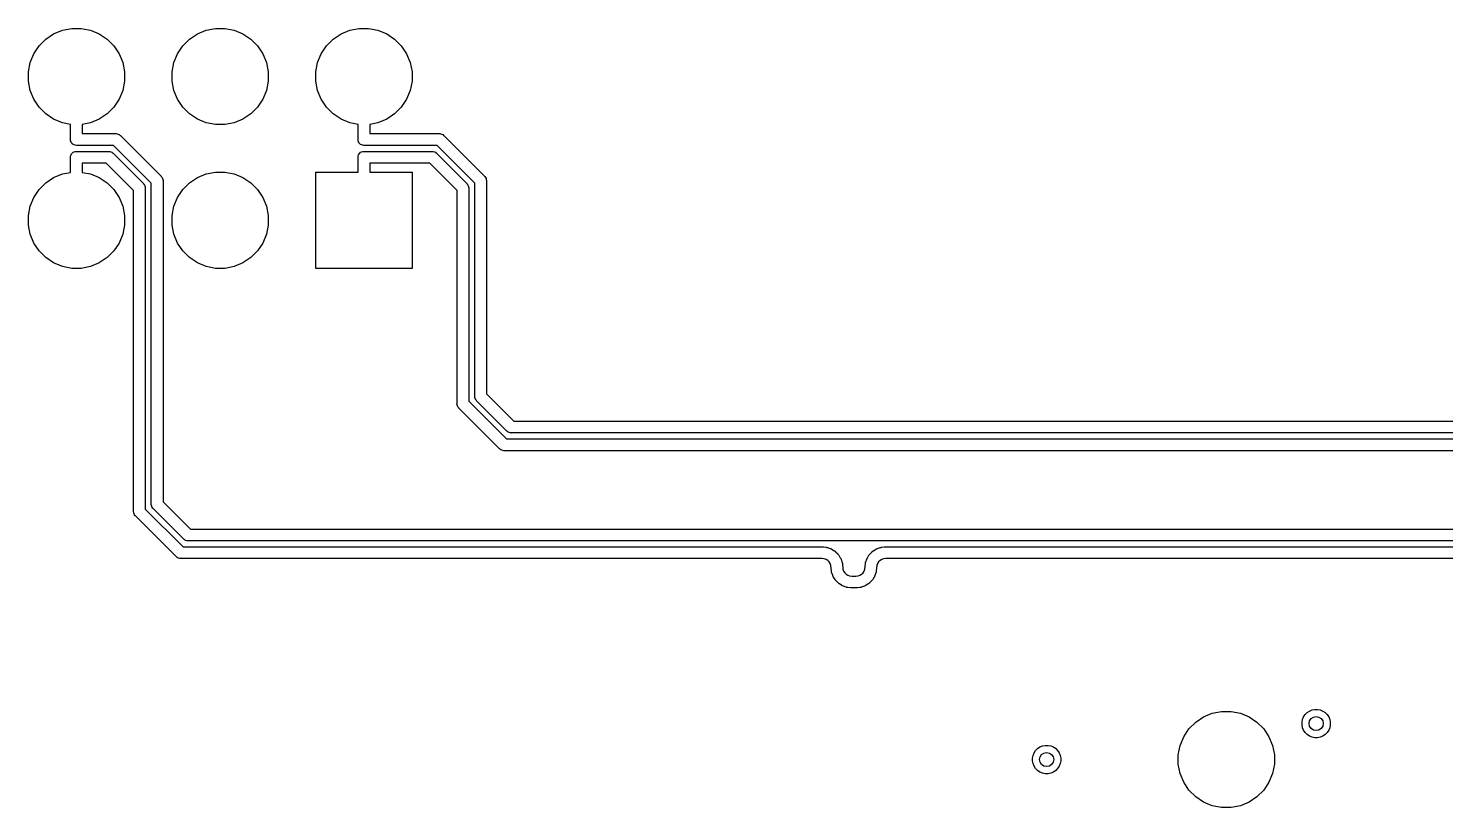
# Model space of a CAD drawing. Extents: x 4.56 to 9.01, y -5.14 to -1.86.
# Drawn here: x 5.867 to 6.853, y -2.433 to -1.892 of the extents above; entities that cross this region are included whole.
import ezdxf

# ---------------------------------------------------------------- set-up
doc = ezdxf.new("R2010")
doc.units = 0
doc.header["$MEASUREMENT"] = 0
doc.layers.add('BLACK', color=7, linetype='CONTINUOUS')

msp = doc.modelspace()

# ---------------------------------------------------------------- linework, layer by layer
at = {"layer": 'BLACK', "linetype": 'CONTINUOUS'}
for p, q in [((5.88415, -1.89534), (5.89024, -1.89282)), ((5.89024, -1.89282), (5.8967, -1.89154)), ((5.8967, -1.89154), (5.9033, -1.89154)), ((5.9033, -1.89154), (5.90976, -1.89282)), ((5.90976, -1.89282), (5.91585, -1.89534)), ((5.98415, -1.89534), (5.99024, -1.89282)), ((5.99024, -1.89282), (5.9967, -1.89154)), ((5.9967, -1.89154), (6.0033, -1.89154)), ((6.0033, -1.89154), (6.00976, -1.89282)), ((6.00976, -1.89282), (6.01585, -1.89534)), ((6.08415, -1.89534), (6.09024, -1.89282)), ((6.09024, -1.89282), (6.0967, -1.89154)), ((6.0967, -1.89154), (6.1033, -1.89154)), ((6.1033, -1.89154), (6.10976, -1.89282)), ((6.10976, -1.89282), (6.11585, -1.89534)), ((5.87401, -1.90367), (5.87867, -1.89901)), ((5.87867, -1.89901), (5.88415, -1.89534)), ((5.91585, -1.89534), (5.92133, -1.89901)), ((5.92133, -1.89901), (5.92599, -1.90367)), ((5.97401, -1.90367), (5.97867, -1.89901)), ((5.97867, -1.89901), (5.98415, -1.89534)), ((6.01585, -1.89534), (6.02133, -1.89901)), ((6.02133, -1.89901), (6.02599, -1.90367)), ((6.07401, -1.90367), (6.07867, -1.89901)), ((6.07867, -1.89901), (6.08415, -1.89534)), ((6.11585, -1.89534), (6.12133, -1.89901)), ((6.12133, -1.89901), (6.12599, -1.90367)), ((5.86782, -1.91524), (5.87034, -1.90915)), ((5.87034, -1.90915), (5.87401, -1.90367)), ((5.92599, -1.90367), (5.92966, -1.90915)), ((5.92966, -1.90915), (5.93218, -1.91524)), ((5.96782, -1.91524), (5.97034, -1.90915)), ((5.97034, -1.90915), (5.97401, -1.90367)), ((6.02599, -1.90367), (6.02966, -1.90915)), ((6.02966, -1.90915), (6.03218, -1.91524)), ((6.06782, -1.91524), (6.07034, -1.90915)), ((6.07034, -1.90915), (6.07401, -1.90367)), ((6.12599, -1.90367), (6.12966, -1.90915)), ((6.12966, -1.90915), (6.13218, -1.91524)), ((5.86654, -1.9217), (5.86782, -1.91524)), ((5.86654, -1.9283), (5.86654, -1.9217)), ((5.93218, -1.91524), (5.93346, -1.9217)), ((5.93346, -1.9217), (5.93346, -1.9283)), ((5.96654, -1.9217), (5.96782, -1.91524)), ((5.96654, -1.9283), (5.96654, -1.9217)), ((6.03218, -1.91524), (6.03346, -1.9217)), ((6.03346, -1.9217), (6.03346, -1.9283)), ((6.06654, -1.9217), (6.06782, -1.91524)), ((6.06654, -1.9283), (6.06654, -1.9217)), ((6.13218, -1.91524), (6.13346, -1.9217)), ((6.13346, -1.9217), (6.13346, -1.9283)), ((5.86782, -1.93476), (5.86654, -1.9283)), ((5.93346, -1.9283), (5.93218, -1.93476)), ((5.96782, -1.93476), (5.96654, -1.9283)), ((6.03346, -1.9283), (6.03218, -1.93476)), ((6.06782, -1.93476), (6.06654, -1.9283)), ((6.13346, -1.9283), (6.13218, -1.93476)), ((5.87034, -1.94085), (5.86782, -1.93476)), ((5.87401, -1.94633), (5.87034, -1.94085)), ((5.92966, -1.94085), (5.92599, -1.94633)), ((5.93218, -1.93476), (5.92966, -1.94085)), ((5.97034, -1.94085), (5.96782, -1.93476)), ((5.97401, -1.94633), (5.97034, -1.94085)), ((6.02966, -1.94085), (6.02599, -1.94633)), ((6.03218, -1.93476), (6.02966, -1.94085)), ((6.07034, -1.94085), (6.06782, -1.93476)), ((6.07401, -1.94633), (6.07034, -1.94085)), ((6.12966, -1.94085), (6.12599, -1.94633)), ((6.13218, -1.93476), (6.12966, -1.94085)), ((5.87867, -1.95099), (5.87401, -1.94633)), ((5.88415, -1.95466), (5.87867, -1.95099)), ((5.92133, -1.95099), (5.91585, -1.95466)), ((5.92599, -1.94633), (5.92133, -1.95099)), ((5.97867, -1.95099), (5.97401, -1.94633)), ((5.98415, -1.95466), (5.97867, -1.95099)), ((6.02133, -1.95099), (6.01585, -1.95466)), ((6.02599, -1.94633), (6.02133, -1.95099)), ((6.07867, -1.95099), (6.07401, -1.94633)), ((6.08415, -1.95466), (6.07867, -1.95099)), ((6.12133, -1.95099), (6.11585, -1.95466)), ((6.12599, -1.94633), (6.12133, -1.95099)), ((5.89024, -1.95718), (5.88415, -1.95466)), ((5.89593, -1.95831), (5.89024, -1.95718)), ((5.89593, -1.96864), (5.89593, -1.95831)), ((5.90976, -1.95718), (5.90407, -1.95831)), ((5.90407, -1.95831), (5.90407, -1.96477)), ((5.91585, -1.95466), (5.90976, -1.95718)), ((5.99024, -1.95718), (5.98415, -1.95466)), ((5.9967, -1.95846), (5.99024, -1.95718)), ((6.0033, -1.95846), (5.9967, -1.95846)), ((6.00976, -1.95718), (6.0033, -1.95846)), ((6.01585, -1.95466), (6.00976, -1.95718)), ((6.09024, -1.95718), (6.08415, -1.95466)), ((6.09593, -1.95831), (6.09024, -1.95718)), ((6.09593, -1.96864), (6.09593, -1.95831)), ((6.10976, -1.95718), (6.10407, -1.95831)), ((6.10407, -1.95831), (6.10407, -1.96477)), ((6.11585, -1.95466), (6.10976, -1.95718)), ((5.89591, -1.96884), (5.89593, -1.96864)), ((5.89598, -1.96964), (5.89591, -1.96884)), ((5.89622, -1.97041), (5.89598, -1.96964)), ((5.8966, -1.97112), (5.89622, -1.97041)), ((5.89703, -1.97165), (5.8966, -1.97112)), ((5.8971, -1.97174), (5.89703, -1.97165)), ((5.89773, -1.97225), (5.8971, -1.97174)), ((5.90407, -1.96477), (5.92735, -1.96477)), ((5.92735, -1.96477), (5.92755, -1.96475)), ((5.92755, -1.96475), (5.92775, -1.96477)), ((5.92775, -1.96477), (5.92775, -1.96477)), ((5.92775, -1.96477), (5.92835, -1.96483)), ((5.92835, -1.96483), (5.92912, -1.96506)), ((5.92912, -1.96506), (5.92982, -1.96544)), ((5.92982, -1.96544), (5.93045, -1.96595)), ((5.93045, -1.96595), (5.93057, -1.9661)), ((5.93057, -1.9661), (5.9589, -1.99443)), ((6.09591, -1.96884), (6.09593, -1.96864)), ((6.09598, -1.96964), (6.09591, -1.96884)), ((6.09622, -1.97041), (6.09598, -1.96964)), ((6.0966, -1.97112), (6.09622, -1.97041)), ((6.09703, -1.97165), (6.0966, -1.97112)), ((6.0971, -1.97174), (6.09703, -1.97165)), ((6.09773, -1.97225), (6.0971, -1.97174)), ((6.10407, -1.96477), (6.15235, -1.96477)), ((6.15235, -1.96477), (6.15255, -1.96475)), ((6.15255, -1.96475), (6.15275, -1.96477)), ((6.15275, -1.96477), (6.15275, -1.96477)), ((6.15275, -1.96477), (6.15335, -1.96483)), ((6.15335, -1.96483), (6.15412, -1.96506)), ((6.15412, -1.96506), (6.15482, -1.96544)), ((6.15482, -1.96544), (6.15545, -1.96595)), ((6.15545, -1.96595), (6.15557, -1.9661)), ((6.15557, -1.9661), (6.1839, -1.99443)), ((5.89591, -1.98116), (5.89598, -1.98036)), ((5.89593, -1.98136), (5.89591, -1.98116)), ((5.89593, -1.99169), (5.89593, -1.98136)), ((5.89598, -1.98036), (5.89622, -1.97959)), ((5.89622, -1.97959), (5.8966, -1.97888)), ((5.8966, -1.97888), (5.8971, -1.97826)), ((5.8971, -1.97826), (5.89773, -1.97775)), ((5.89843, -1.97263), (5.89773, -1.97225)), ((5.89773, -1.97775), (5.89843, -1.97737)), ((5.8992, -1.97286), (5.89843, -1.97263)), ((5.89843, -1.97737), (5.8992, -1.97714)), ((5.9, -1.97294), (5.8992, -1.97286)), ((5.8992, -1.97714), (5.8998, -1.97708)), ((5.8998, -1.97708), (5.9, -1.97706)), ((5.9002, -1.97292), (5.9, -1.97294)), ((5.9, -1.97706), (5.9002, -1.97708)), ((5.92586, -1.97292), (5.9002, -1.97292)), ((5.9002, -1.97708), (5.92225, -1.97708)), ((5.92225, -1.97708), (5.92245, -1.97706)), ((5.92245, -1.97706), (5.92265, -1.97708)), ((5.92265, -1.97708), (5.92265, -1.97708)), ((5.92265, -1.97708), (5.92325, -1.97714)), ((5.92325, -1.97714), (5.92402, -1.97737)), ((5.92402, -1.97737), (5.92472, -1.97775)), ((5.92472, -1.97775), (5.92534, -1.97826)), ((5.92534, -1.97826), (5.92547, -1.97842)), ((5.92547, -1.97842), (5.94658, -1.99953)), ((5.95208, -1.99914), (5.92586, -1.97292)), ((6.09591, -1.98116), (6.09598, -1.98036)), ((6.09593, -1.98136), (6.09591, -1.98116)), ((6.09593, -1.99154), (6.09593, -1.98136)), ((6.09598, -1.98036), (6.09622, -1.97959)), ((6.09622, -1.97959), (6.0966, -1.97888)), ((6.0966, -1.97888), (6.0971, -1.97826)), ((6.0971, -1.97826), (6.09773, -1.97775)), ((6.09843, -1.97263), (6.09773, -1.97225)), ((6.09773, -1.97775), (6.09843, -1.97737)), ((6.0992, -1.97286), (6.09843, -1.97263)), ((6.09843, -1.97737), (6.0992, -1.97714)), ((6.1, -1.97294), (6.0992, -1.97286)), ((6.0992, -1.97714), (6.0998, -1.97708)), ((6.0998, -1.97708), (6.1, -1.97706)), ((6.1002, -1.97292), (6.1, -1.97294)), ((6.1, -1.97706), (6.1002, -1.97708)), ((6.15086, -1.97292), (6.1002, -1.97292)), ((6.1002, -1.97708), (6.14725, -1.97708)), ((6.14725, -1.97708), (6.14745, -1.97706)), ((6.14745, -1.97706), (6.14765, -1.97708)), ((6.14765, -1.97708), (6.14765, -1.97708)), ((6.14765, -1.97708), (6.14825, -1.97714)), ((6.14825, -1.97714), (6.14902, -1.97737)), ((6.14902, -1.97737), (6.14972, -1.97775)), ((6.14972, -1.97775), (6.15034, -1.97826)), ((6.15034, -1.97826), (6.15047, -1.97842)), ((6.15047, -1.97842), (6.17158, -1.99953)), ((6.17708, -1.99914), (6.15086, -1.97292)), ((5.89024, -1.99282), (5.89593, -1.99169)), ((5.92076, -1.98523), (5.90407, -1.98523)), ((5.90407, -1.98523), (5.90407, -1.99169)), ((5.90407, -1.99169), (5.90976, -1.99282)), ((5.93977, -2.00424), (5.92076, -1.98523)), ((5.99024, -1.99282), (5.9967, -1.99154)), ((5.9967, -1.99154), (6.0033, -1.99154)), ((6.0033, -1.99154), (6.00976, -1.99282)), ((6.06654, -2.05846), (6.06654, -1.99154)), ((6.06654, -1.99154), (6.09593, -1.99154)), ((6.14576, -1.98523), (6.10407, -1.98523)), ((6.10407, -1.98523), (6.10407, -1.99154)), ((6.10407, -1.99154), (6.13346, -1.99154)), ((6.13346, -1.99154), (6.13346, -2.05846)), ((6.16477, -2.00424), (6.14576, -1.98523)), ((5.87401, -2.00367), (5.87867, -1.99901)), ((5.87867, -1.99901), (5.88415, -1.99534)), ((5.88415, -1.99534), (5.89024, -1.99282)), ((5.90976, -1.99282), (5.91585, -1.99534)), ((5.91585, -1.99534), (5.92133, -1.99901)), ((5.92133, -1.99901), (5.92599, -2.00367)), ((5.94658, -1.99953), (5.94674, -1.99966)), ((5.94674, -1.99966), (5.94687, -1.99981)), ((5.94687, -1.99981), (5.94687, -1.99981)), ((5.94687, -1.99981), (5.94725, -2.00028)), ((5.94725, -2.00028), (5.94738, -2.00052)), ((5.94738, -2.00052), (5.94763, -2.00098)), ((5.94763, -2.00098), (5.94786, -2.00175)), ((5.95208, -2.22225), (5.95208, -1.99914)), ((5.9589, -1.99443), (5.95905, -1.99455)), ((5.95905, -1.99455), (5.95956, -1.99518)), ((5.95956, -1.99518), (5.95994, -1.99588)), ((5.95994, -1.99588), (5.96017, -1.99665)), ((5.96017, -1.99665), (5.96023, -1.99725)), ((5.96023, -1.99725), (5.96023, -1.99725)), ((5.96023, -1.99725), (5.96025, -1.99745)), ((5.96025, -1.99745), (5.96023, -1.99765)), ((5.96023, -1.99765), (5.96023, -2.22076)), ((5.97401, -2.00367), (5.97867, -1.99901)), ((5.97867, -1.99901), (5.98415, -1.99534)), ((5.98415, -1.99534), (5.99024, -1.99282)), ((6.00976, -1.99282), (6.01585, -1.99534)), ((6.01585, -1.99534), (6.02133, -1.99901)), ((6.02133, -1.99901), (6.02599, -2.00367)), ((6.17158, -1.99953), (6.17174, -1.99966)), ((6.17174, -1.99966), (6.17187, -1.99981)), ((6.17187, -1.99981), (6.17187, -1.99981)), ((6.17187, -1.99981), (6.17225, -2.00028)), ((6.17225, -2.00028), (6.17238, -2.00052)), ((6.17238, -2.00052), (6.17263, -2.00098)), ((6.17263, -2.00098), (6.17286, -2.00175)), ((6.17708, -2.14725), (6.17708, -1.99914)), ((6.1839, -1.99443), (6.18405, -1.99455)), ((6.18405, -1.99455), (6.18456, -1.99518)), ((6.18456, -1.99518), (6.18494, -1.99588)), ((6.18494, -1.99588), (6.18517, -1.99665)), ((6.18517, -1.99665), (6.18523, -1.99725)), ((6.18523, -1.99725), (6.18523, -1.99725)), ((6.18523, -1.99725), (6.18525, -1.99745)), ((6.18525, -1.99745), (6.18523, -1.99765)), ((6.18523, -1.99765), (6.18523, -2.14576)), ((5.86782, -2.01524), (5.87034, -2.00915)), ((5.87034, -2.00915), (5.87401, -2.00367)), ((5.92599, -2.00367), (5.92966, -2.00915)), ((5.92966, -2.00915), (5.93218, -2.01524)), ((5.93977, -2.22735), (5.93977, -2.00424)), ((5.94786, -2.00175), (5.94792, -2.00235)), ((5.94792, -2.00235), (5.94792, -2.00235)), ((5.94792, -2.00235), (5.94794, -2.00255)), ((5.94794, -2.00255), (5.94792, -2.00275)), ((5.94792, -2.00275), (5.94792, -2.22586)), ((5.96782, -2.01524), (5.97034, -2.00915)), ((5.97034, -2.00915), (5.97401, -2.00367)), ((6.02599, -2.00367), (6.02966, -2.00915)), ((6.02966, -2.00915), (6.03218, -2.01524)), ((6.16477, -2.15235), (6.16477, -2.00424)), ((6.17286, -2.00175), (6.17292, -2.00235)), ((6.17292, -2.00235), (6.17292, -2.00235)), ((6.17292, -2.00235), (6.17294, -2.00255)), ((6.17294, -2.00255), (6.17292, -2.00275)), ((6.17292, -2.00275), (6.17292, -2.15086)), ((5.86654, -2.0217), (5.86782, -2.01524)), ((5.93218, -2.01524), (5.93346, -2.0217)), ((5.96654, -2.0217), (5.96782, -2.01524)), ((6.03218, -2.01524), (6.03346, -2.0217)), ((5.86654, -2.0283), (5.86654, -2.0217)), ((5.86782, -2.03476), (5.86654, -2.0283)), ((5.93346, -2.0283), (5.93218, -2.03476)), ((5.93346, -2.0217), (5.93346, -2.0283)), ((5.96654, -2.0283), (5.96654, -2.0217)), ((5.96782, -2.03476), (5.96654, -2.0283)), ((6.03346, -2.0283), (6.03218, -2.03476)), ((6.03346, -2.0217), (6.03346, -2.0283)), ((5.87034, -2.04085), (5.86782, -2.03476)), ((5.87401, -2.04633), (5.87034, -2.04085)), ((5.92966, -2.04085), (5.92599, -2.04633)), ((5.93218, -2.03476), (5.92966, -2.04085)), ((5.97034, -2.04085), (5.96782, -2.03476)), ((5.97401, -2.04633), (5.97034, -2.04085)), ((6.02966, -2.04085), (6.02599, -2.04633)), ((6.03218, -2.03476), (6.02966, -2.04085)), ((5.87867, -2.05099), (5.87401, -2.04633)), ((5.92599, -2.04633), (5.92133, -2.05099)), ((5.97867, -2.05099), (5.97401, -2.04633)), ((6.02599, -2.04633), (6.02133, -2.05099)), ((5.88415, -2.05466), (5.87867, -2.05099)), ((5.89024, -2.05718), (5.88415, -2.05466)), ((5.8967, -2.05846), (5.89024, -2.05718)), ((5.9033, -2.05846), (5.8967, -2.05846)), ((5.90976, -2.05718), (5.9033, -2.05846)), ((5.91585, -2.05466), (5.90976, -2.05718)), ((5.92133, -2.05099), (5.91585, -2.05466)), ((5.98415, -2.05466), (5.97867, -2.05099)), ((5.99024, -2.05718), (5.98415, -2.05466)), ((5.9967, -2.05846), (5.99024, -2.05718)), ((6.0033, -2.05846), (5.9967, -2.05846)), ((6.00976, -2.05718), (6.0033, -2.05846)), ((6.01585, -2.05466), (6.00976, -2.05718)), ((6.02133, -2.05099), (6.01585, -2.05466)), ((6.13346, -2.05846), (6.06654, -2.05846)), ((6.17706, -2.14745), (6.17708, -2.14725)), ((6.17714, -2.14825), (6.17706, -2.14745)), ((6.17737, -2.14902), (6.17714, -2.14825)), ((6.17775, -2.14972), (6.17737, -2.14902)), ((6.18523, -2.14576), (6.20424, -2.16477)), ((6.16475, -2.15255), (6.16477, -2.15235)), ((6.16483, -2.15335), (6.16475, -2.15255)), ((6.16506, -2.15412), (6.16483, -2.15335)), ((6.16544, -2.15482), (6.16506, -2.15412)), ((6.16506, -2.15412), (6.16506, -2.15412)), ((6.16595, -2.15545), (6.16544, -2.15482)), ((6.1661, -2.15557), (6.16595, -2.15545)), ((6.19443, -2.1839), (6.1661, -2.15557)), ((6.17292, -2.15086), (6.19914, -2.17708)), ((6.17813, -2.15019), (6.17775, -2.14972)), ((6.17826, -2.15034), (6.17813, -2.15019)), ((6.17842, -2.15047), (6.17826, -2.15034)), ((6.19953, -2.17158), (6.17842, -2.15047)), ((6.20424, -2.16477), (7.35235, -2.16477)), ((6.19914, -2.17708), (7.05578, -2.17708)), ((6.19966, -2.17174), (6.19953, -2.17158)), ((6.19981, -2.17187), (6.19966, -2.17174)), ((6.20028, -2.17225), (6.19981, -2.17187)), ((6.19981, -2.17187), (6.19981, -2.17187)), ((6.2006, -2.17242), (6.20028, -2.17225)), ((6.20098, -2.17263), (6.2006, -2.17242)), ((6.20175, -2.17286), (6.20098, -2.17263)), ((6.20235, -2.17292), (6.20175, -2.17286)), ((6.20255, -2.17294), (6.20235, -2.17292)), ((6.20235, -2.17292), (6.20235, -2.17292)), ((6.20275, -2.17292), (6.20255, -2.17294)), ((7.35086, -2.17292), (6.20275, -2.17292)), ((6.19455, -2.18405), (6.19443, -2.1839)), ((6.19518, -2.18456), (6.19455, -2.18405)), ((6.19588, -2.18494), (6.19518, -2.18456)), ((6.19665, -2.18517), (6.19588, -2.18494)), ((6.19725, -2.18523), (6.19665, -2.18517)), ((6.19745, -2.18525), (6.19725, -2.18523)), ((6.19725, -2.18523), (6.19725, -2.18523)), ((6.19765, -2.18523), (6.19745, -2.18525)), ((7.05593, -2.18523), (6.19765, -2.18523)), ((5.93975, -2.22755), (5.93977, -2.22735)), ((5.93983, -2.22835), (5.93975, -2.22755)), ((5.94006, -2.22912), (5.93983, -2.22835)), ((5.94792, -2.22586), (5.97414, -2.25208)), ((5.95206, -2.22245), (5.95208, -2.22225)), ((5.95208, -2.22265), (5.95206, -2.22245)), ((5.95214, -2.22325), (5.95208, -2.22265)), ((5.95208, -2.22265), (5.95208, -2.22265)), ((5.95237, -2.22402), (5.95214, -2.22325)), ((5.95275, -2.22472), (5.95237, -2.22402)), ((5.95326, -2.22534), (5.95275, -2.22472)), ((5.95342, -2.22547), (5.95326, -2.22534)), ((5.97453, -2.24658), (5.95342, -2.22547)), ((5.96023, -2.22076), (5.97924, -2.23977)), ((5.94044, -2.22982), (5.94006, -2.22912)), ((5.94006, -2.22912), (5.94006, -2.22912)), ((5.94095, -2.23045), (5.94044, -2.22982)), ((5.9411, -2.23057), (5.94095, -2.23045)), ((5.96943, -2.2589), (5.9411, -2.23057)), ((5.97466, -2.24674), (5.97453, -2.24658)), ((5.97481, -2.24687), (5.97466, -2.24674)), ((5.97528, -2.24725), (5.97481, -2.24687)), ((5.97481, -2.24687), (5.97481, -2.24687)), ((5.97536, -2.24729), (5.97528, -2.24725)), ((5.97598, -2.24763), (5.97536, -2.24729)), ((5.97675, -2.24786), (5.97598, -2.24763)), ((5.97735, -2.24792), (5.97675, -2.24786)), ((5.97755, -2.24794), (5.97735, -2.24792)), ((5.97735, -2.24792), (5.97735, -2.24792)), ((5.97775, -2.24792), (5.97755, -2.24794)), ((6.90086, -2.24792), (5.97775, -2.24792)), ((5.97924, -2.23977), (6.90235, -2.23977)), ((5.97414, -2.25208), (6.41847, -2.25208)), ((6.41847, -2.25208), (6.4185, -2.25208)), ((6.4185, -2.25208), (6.41887, -2.25208)), ((6.41887, -2.25208), (6.41904, -2.25208)), ((6.41904, -2.25208), (6.41907, -2.25209)), ((6.41907, -2.25209), (6.4191, -2.25209)), ((6.4191, -2.25209), (6.41927, -2.2521)), ((6.41927, -2.2521), (6.41964, -2.25214)), ((6.41964, -2.25214), (6.41967, -2.25215)), ((6.41967, -2.25215), (6.42143, -2.25235)), ((6.42143, -2.25235), (6.42169, -2.25236)), ((6.42169, -2.25236), (6.42202, -2.25244)), ((6.42202, -2.25244), (6.42236, -2.25251)), ((6.42236, -2.25251), (6.4226, -2.25261)), ((6.4226, -2.25261), (6.42448, -2.25327)), ((6.42448, -2.25327), (6.42473, -2.25334)), ((6.42473, -2.25334), (6.42504, -2.2535)), ((6.42504, -2.2535), (6.42535, -2.25364)), ((6.42535, -2.25364), (6.42556, -2.25379)), ((6.42556, -2.25379), (6.42726, -2.25486)), ((6.42726, -2.25486), (6.42748, -2.25498)), ((6.42748, -2.25498), (6.42775, -2.2552)), ((6.42775, -2.2552), (6.42802, -2.25541)), ((6.42802, -2.25541), (6.42819, -2.2556)), ((6.42819, -2.2556), (6.42961, -2.25702)), ((6.42961, -2.25702), (6.4298, -2.25719)), ((6.4298, -2.25719), (6.43001, -2.25746)), ((6.43001, -2.25746), (6.43023, -2.25773)), ((6.43023, -2.25773), (6.43035, -2.25795)), ((6.43035, -2.25795), (6.43142, -2.25965)), ((6.45031, -2.25965), (6.45138, -2.25795)), ((6.45138, -2.25795), (6.4515, -2.25773)), ((6.4515, -2.25773), (6.45171, -2.25746)), ((6.45171, -2.25746), (6.45193, -2.25719)), ((6.45193, -2.25719), (6.45212, -2.25702)), ((6.45212, -2.25702), (6.45354, -2.2556)), ((6.45354, -2.2556), (6.45371, -2.25541)), ((6.45371, -2.25541), (6.45398, -2.2552)), ((6.45398, -2.2552), (6.45424, -2.25498)), ((6.45424, -2.25498), (6.45447, -2.25486)), ((6.45447, -2.25486), (6.45617, -2.25379)), ((6.45617, -2.25379), (6.45637, -2.25364)), ((6.45637, -2.25364), (6.45669, -2.2535)), ((6.45669, -2.2535), (6.45699, -2.25334)), ((6.45699, -2.25334), (6.45724, -2.25327)), ((6.45724, -2.25327), (6.45913, -2.25261)), ((6.45913, -2.25261), (6.45937, -2.25251)), ((6.45937, -2.25251), (6.4597, -2.25244)), ((6.4597, -2.25244), (6.46004, -2.25236)), ((6.46004, -2.25236), (6.4603, -2.25235)), ((6.4603, -2.25235), (6.46206, -2.25215)), ((6.46206, -2.25215), (6.46208, -2.25214)), ((6.46208, -2.25214), (6.46246, -2.2521)), ((6.46246, -2.2521), (6.46263, -2.25209)), ((6.46263, -2.25209), (6.46265, -2.25209)), ((6.46265, -2.25209), (6.46268, -2.25208)), ((6.46268, -2.25208), (6.46286, -2.25208)), ((6.46286, -2.25208), (6.46323, -2.25208)), ((6.46323, -2.25208), (6.46326, -2.25208)), ((6.46326, -2.25208), (6.89725, -2.25208)), ((5.96955, -2.25905), (5.96943, -2.2589)), ((5.97018, -2.25956), (5.96955, -2.25905)), ((5.97088, -2.25994), (5.97018, -2.25956)), ((5.97165, -2.26017), (5.97088, -2.25994)), ((5.97225, -2.26023), (5.97165, -2.26017)), ((5.97245, -2.26025), (5.97225, -2.26023)), ((5.97225, -2.26023), (5.97225, -2.26023)), ((5.97265, -2.26023), (5.97245, -2.26025)), ((6.41861, -2.26023), (5.97265, -2.26023)), ((6.4202, -2.26041), (6.41861, -2.26023)), ((6.42149, -2.26086), (6.4202, -2.26041)), ((6.42265, -2.26159), (6.42149, -2.26086)), ((6.42362, -2.26256), (6.42265, -2.26159)), ((6.42435, -2.26372), (6.42362, -2.26256)), ((6.4248, -2.26501), (6.42435, -2.26372)), ((6.42524, -2.26895), (6.4248, -2.26501)), ((6.43142, -2.25965), (6.43157, -2.25986)), ((6.43157, -2.25986), (6.43171, -2.26017)), ((6.43171, -2.26017), (6.43187, -2.26048)), ((6.43187, -2.26048), (6.43193, -2.26073)), ((6.43193, -2.26073), (6.43259, -2.26261)), ((6.43259, -2.26261), (6.4327, -2.26285)), ((6.4327, -2.26285), (6.43277, -2.26319)), ((6.43277, -2.26319), (6.43285, -2.26352)), ((6.43285, -2.26352), (6.43286, -2.26378)), ((6.43286, -2.26378), (6.43331, -2.26773)), ((6.43331, -2.26773), (6.43376, -2.26902)), ((6.44797, -2.26902), (6.44842, -2.26773)), ((6.44842, -2.26773), (6.44887, -2.26378)), ((6.44887, -2.26378), (6.44888, -2.26352)), ((6.44888, -2.26352), (6.44896, -2.26319)), ((6.44896, -2.26319), (6.44903, -2.26285)), ((6.44903, -2.26285), (6.44913, -2.26261)), ((6.44913, -2.26261), (6.44979, -2.26073)), ((6.44979, -2.26073), (6.44986, -2.26048)), ((6.44986, -2.26048), (6.45001, -2.26017)), ((6.45001, -2.26017), (6.45016, -2.25986)), ((6.45016, -2.25986), (6.45031, -2.25965)), ((6.45693, -2.26501), (6.45648, -2.26895)), ((6.45738, -2.26372), (6.45693, -2.26501)), ((6.45811, -2.26256), (6.45738, -2.26372)), ((6.45907, -2.26159), (6.45811, -2.26256)), ((6.46023, -2.26086), (6.45907, -2.26159)), ((6.46152, -2.26041), (6.46023, -2.26086)), ((6.46311, -2.26023), (6.46152, -2.26041)), ((6.89576, -2.26023), (6.46311, -2.26023)), ((6.42525, -2.26921), (6.42524, -2.26895)), ((6.42534, -2.26954), (6.42525, -2.26921)), ((6.42541, -2.26988), (6.42534, -2.26954)), ((6.42551, -2.27012), (6.42541, -2.26988)), ((6.42617, -2.27201), (6.42551, -2.27012)), ((6.42624, -2.27226), (6.42617, -2.27201)), ((6.42639, -2.27256), (6.42624, -2.27226)), ((6.42654, -2.27288), (6.42639, -2.27256)), ((6.42669, -2.27308), (6.42654, -2.27288)), ((6.42775, -2.27478), (6.42669, -2.27308)), ((6.42788, -2.27501), (6.42775, -2.27478)), ((6.42809, -2.27527), (6.42788, -2.27501)), ((6.4283, -2.27554), (6.42809, -2.27527)), ((6.4285, -2.27571), (6.4283, -2.27554)), ((6.42991, -2.27713), (6.4285, -2.27571)), ((6.43008, -2.27732), (6.42991, -2.27713)), ((6.43036, -2.27753), (6.43008, -2.27732)), ((6.43062, -2.27775), (6.43036, -2.27753)), ((6.43085, -2.27787), (6.43062, -2.27775)), ((6.43376, -2.26902), (6.43449, -2.27017)), ((6.43449, -2.27017), (6.43545, -2.27114)), ((6.43545, -2.27114), (6.43661, -2.27187)), ((6.43661, -2.27187), (6.4379, -2.27232)), ((6.4379, -2.27232), (6.43949, -2.2725)), ((6.43949, -2.2725), (6.44224, -2.2725)), ((6.44224, -2.2725), (6.44382, -2.27232)), ((6.44382, -2.27232), (6.44512, -2.27187)), ((6.44512, -2.27187), (6.44627, -2.27114)), ((6.44627, -2.27114), (6.44724, -2.27017)), ((6.44724, -2.27017), (6.44797, -2.26902)), ((6.4511, -2.27775), (6.45088, -2.27787)), ((6.45137, -2.27753), (6.4511, -2.27775)), ((6.45164, -2.27732), (6.45137, -2.27753)), ((6.45181, -2.27713), (6.45164, -2.27732)), ((6.45323, -2.27571), (6.45181, -2.27713)), ((6.45342, -2.27554), (6.45323, -2.27571)), ((6.45363, -2.27527), (6.45342, -2.27554)), ((6.45385, -2.27501), (6.45363, -2.27527)), ((6.45397, -2.27478), (6.45385, -2.27501)), ((6.45504, -2.27308), (6.45397, -2.27478)), ((6.45519, -2.27288), (6.45504, -2.27308)), ((6.45533, -2.27256), (6.45519, -2.27288)), ((6.45549, -2.27226), (6.45533, -2.27256)), ((6.45556, -2.27201), (6.45549, -2.27226)), ((6.45622, -2.27012), (6.45556, -2.27201)), ((6.45632, -2.26988), (6.45622, -2.27012)), ((6.45639, -2.26955), (6.45632, -2.26988)), ((6.45647, -2.26921), (6.45639, -2.26955)), ((6.45648, -2.26895), (6.45647, -2.26921)), ((6.43254, -2.27894), (6.43085, -2.27787)), ((6.43275, -2.27909), (6.43254, -2.27894)), ((6.43306, -2.27923), (6.43275, -2.27909)), ((6.43337, -2.27939), (6.43306, -2.27923)), ((6.43362, -2.27946), (6.43337, -2.27939)), ((6.43551, -2.28012), (6.43362, -2.27946)), ((6.43575, -2.28022), (6.43551, -2.28012)), ((6.43608, -2.28029), (6.43575, -2.28022)), ((6.43642, -2.28037), (6.43608, -2.28029)), ((6.43668, -2.28038), (6.43642, -2.28037)), ((6.43843, -2.28058), (6.43668, -2.28038)), ((6.43846, -2.28059), (6.43843, -2.28058)), ((6.43883, -2.28063), (6.43846, -2.28059)), ((6.439, -2.28065), (6.43883, -2.28063)), ((6.43903, -2.28065), (6.439, -2.28065)), ((6.43906, -2.28065), (6.43903, -2.28065)), ((6.43924, -2.28065), (6.43906, -2.28065)), ((6.43961, -2.28065), (6.43924, -2.28065)), ((6.43963, -2.28065), (6.43961, -2.28065)), ((6.44209, -2.28065), (6.43963, -2.28065)), ((6.44212, -2.28065), (6.44209, -2.28065)), ((6.44249, -2.28065), (6.44212, -2.28065)), ((6.44266, -2.28065), (6.44249, -2.28065)), ((6.44269, -2.28065), (6.44266, -2.28065)), ((6.44272, -2.28065), (6.44269, -2.28065)), ((6.44289, -2.28063), (6.44272, -2.28065)), ((6.44326, -2.28059), (6.44289, -2.28063)), ((6.44329, -2.28058), (6.44326, -2.28059)), ((6.44505, -2.28038), (6.44329, -2.28058)), ((6.44531, -2.28037), (6.44505, -2.28038)), ((6.44564, -2.28029), (6.44531, -2.28037)), ((6.44598, -2.28022), (6.44564, -2.28029)), ((6.44622, -2.28012), (6.44598, -2.28022)), ((6.44811, -2.27946), (6.44622, -2.28012)), ((6.44835, -2.27939), (6.44811, -2.27946)), ((6.44866, -2.27924), (6.44835, -2.27939)), ((6.44897, -2.27909), (6.44866, -2.27924)), ((6.44918, -2.27894), (6.44897, -2.27909)), ((6.45088, -2.27787), (6.44918, -2.27894)), ((6.75623, -2.36735), (6.75784, -2.36628)), ((6.75784, -2.36628), (6.75963, -2.36554)), ((6.75963, -2.36554), (6.76153, -2.36516)), ((6.76153, -2.36516), (6.76347, -2.36516)), ((6.76347, -2.36516), (6.76537, -2.36554)), ((6.76537, -2.36554), (6.76716, -2.36628)), ((6.76716, -2.36628), (6.76877, -2.36735)), ((6.67401, -2.37867), (6.67867, -2.37401)), ((6.67867, -2.37401), (6.68415, -2.37034)), ((6.68415, -2.37034), (6.69024, -2.36782)), ((6.69024, -2.36782), (6.6967, -2.36654)), ((6.6967, -2.36654), (6.7033, -2.36654)), ((6.7033, -2.36654), (6.70976, -2.36782)), ((6.70976, -2.36782), (6.71585, -2.37034)), ((6.71585, -2.37034), (6.72133, -2.37401)), ((6.72133, -2.37401), (6.72599, -2.37867)), ((6.75266, -2.37403), (6.75304, -2.37213)), ((6.75266, -2.37597), (6.75266, -2.37403)), ((6.75304, -2.37787), (6.75266, -2.37597)), ((6.75304, -2.37213), (6.75378, -2.37034)), ((6.75378, -2.37034), (6.75485, -2.36873)), ((6.75485, -2.36873), (6.75623, -2.36735)), ((6.76877, -2.36735), (6.77015, -2.36873)), ((6.77015, -2.36873), (6.77122, -2.37034)), ((6.77122, -2.37034), (6.77196, -2.37213)), ((6.77196, -2.37213), (6.77234, -2.37403)), ((6.77234, -2.37597), (6.77196, -2.37787)), ((6.77234, -2.37403), (6.77234, -2.37597)), ((6.66782, -2.39024), (6.67034, -2.38415)), ((6.67034, -2.38415), (6.67401, -2.37867)), ((6.72599, -2.37867), (6.72966, -2.38415)), ((6.72966, -2.38415), (6.73218, -2.39024)), ((6.75378, -2.37966), (6.75304, -2.37787)), ((6.75485, -2.38127), (6.75378, -2.37966)), ((6.75623, -2.38265), (6.75485, -2.38127)), ((6.75784, -2.38372), (6.75623, -2.38265)), ((6.75963, -2.38446), (6.75784, -2.38372)), ((6.76153, -2.38484), (6.75963, -2.38446)), ((6.76347, -2.38484), (6.76153, -2.38484)), ((6.76537, -2.38446), (6.76347, -2.38484)), ((6.76716, -2.38372), (6.76537, -2.38446)), ((6.76877, -2.38265), (6.76716, -2.38372)), ((6.77015, -2.38127), (6.76877, -2.38265)), ((6.77122, -2.37966), (6.77015, -2.38127)), ((6.77196, -2.37787), (6.77122, -2.37966)), ((6.56554, -2.39713), (6.56628, -2.39534)), ((6.56628, -2.39534), (6.56735, -2.39373)), ((6.56735, -2.39373), (6.56873, -2.39235)), ((6.56873, -2.39235), (6.57034, -2.39128)), ((6.57034, -2.39128), (6.57213, -2.39054)), ((6.57213, -2.39054), (6.57403, -2.39016)), ((6.57403, -2.39016), (6.57597, -2.39016)), ((6.57597, -2.39016), (6.57787, -2.39054)), ((6.57787, -2.39054), (6.57966, -2.39128)), ((6.57966, -2.39128), (6.58127, -2.39235)), ((6.58127, -2.39235), (6.58265, -2.39373)), ((6.58265, -2.39373), (6.58372, -2.39534)), ((6.58372, -2.39534), (6.58446, -2.39713)), ((6.66654, -2.3967), (6.66782, -2.39024)), ((6.73218, -2.39024), (6.73346, -2.3967)), ((6.56516, -2.39903), (6.56554, -2.39713)), ((6.56516, -2.40097), (6.56516, -2.39903)), ((6.56554, -2.40287), (6.56516, -2.40097)), ((6.56628, -2.40466), (6.56554, -2.40287)), ((6.56735, -2.40627), (6.56628, -2.40466)), ((6.58372, -2.40466), (6.58265, -2.40627)), ((6.58446, -2.40287), (6.58372, -2.40466)), ((6.58446, -2.39713), (6.58484, -2.39903)), ((6.58484, -2.40097), (6.58446, -2.40287)), ((6.58484, -2.39903), (6.58484, -2.40097)), ((6.66654, -2.4033), (6.66654, -2.3967)), ((6.66782, -2.40976), (6.66654, -2.4033)), ((6.73346, -2.4033), (6.73218, -2.40976)), ((6.73346, -2.3967), (6.73346, -2.4033)), ((6.56873, -2.40765), (6.56735, -2.40627)), ((6.57034, -2.40872), (6.56873, -2.40765)), ((6.57213, -2.40946), (6.57034, -2.40872)), ((6.57403, -2.40984), (6.57213, -2.40946)), ((6.57597, -2.40984), (6.57403, -2.40984)), ((6.57787, -2.40946), (6.57597, -2.40984)), ((6.57966, -2.40872), (6.57787, -2.40946)), ((6.58127, -2.40765), (6.57966, -2.40872)), ((6.58265, -2.40627), (6.58127, -2.40765)), ((6.67034, -2.41585), (6.66782, -2.40976)), ((6.73218, -2.40976), (6.72966, -2.41585)), ((6.67401, -2.42133), (6.67034, -2.41585)), ((6.67867, -2.42599), (6.67401, -2.42133)), ((6.72599, -2.42133), (6.72133, -2.42599)), ((6.72966, -2.41585), (6.72599, -2.42133)), ((6.68415, -2.42966), (6.67867, -2.42599)), ((6.69024, -2.43218), (6.68415, -2.42966)), ((6.6967, -2.43346), (6.69024, -2.43218)), ((6.7033, -2.43346), (6.6967, -2.43346)), ((6.70976, -2.43218), (6.7033, -2.43346)), ((6.71585, -2.42966), (6.70976, -2.43218)), ((6.72133, -2.42599), (6.71585, -2.42966))]:
    msp.add_line(p, q, dxfattribs=at)
at = {"layer": 'BLACK'}
for centre in [(6.7625, -2.375), (6.575, -2.4)]:
    msp.add_circle(centre, 0.00492, dxfattribs=at)

doc.saveas('drawing.dxf')
